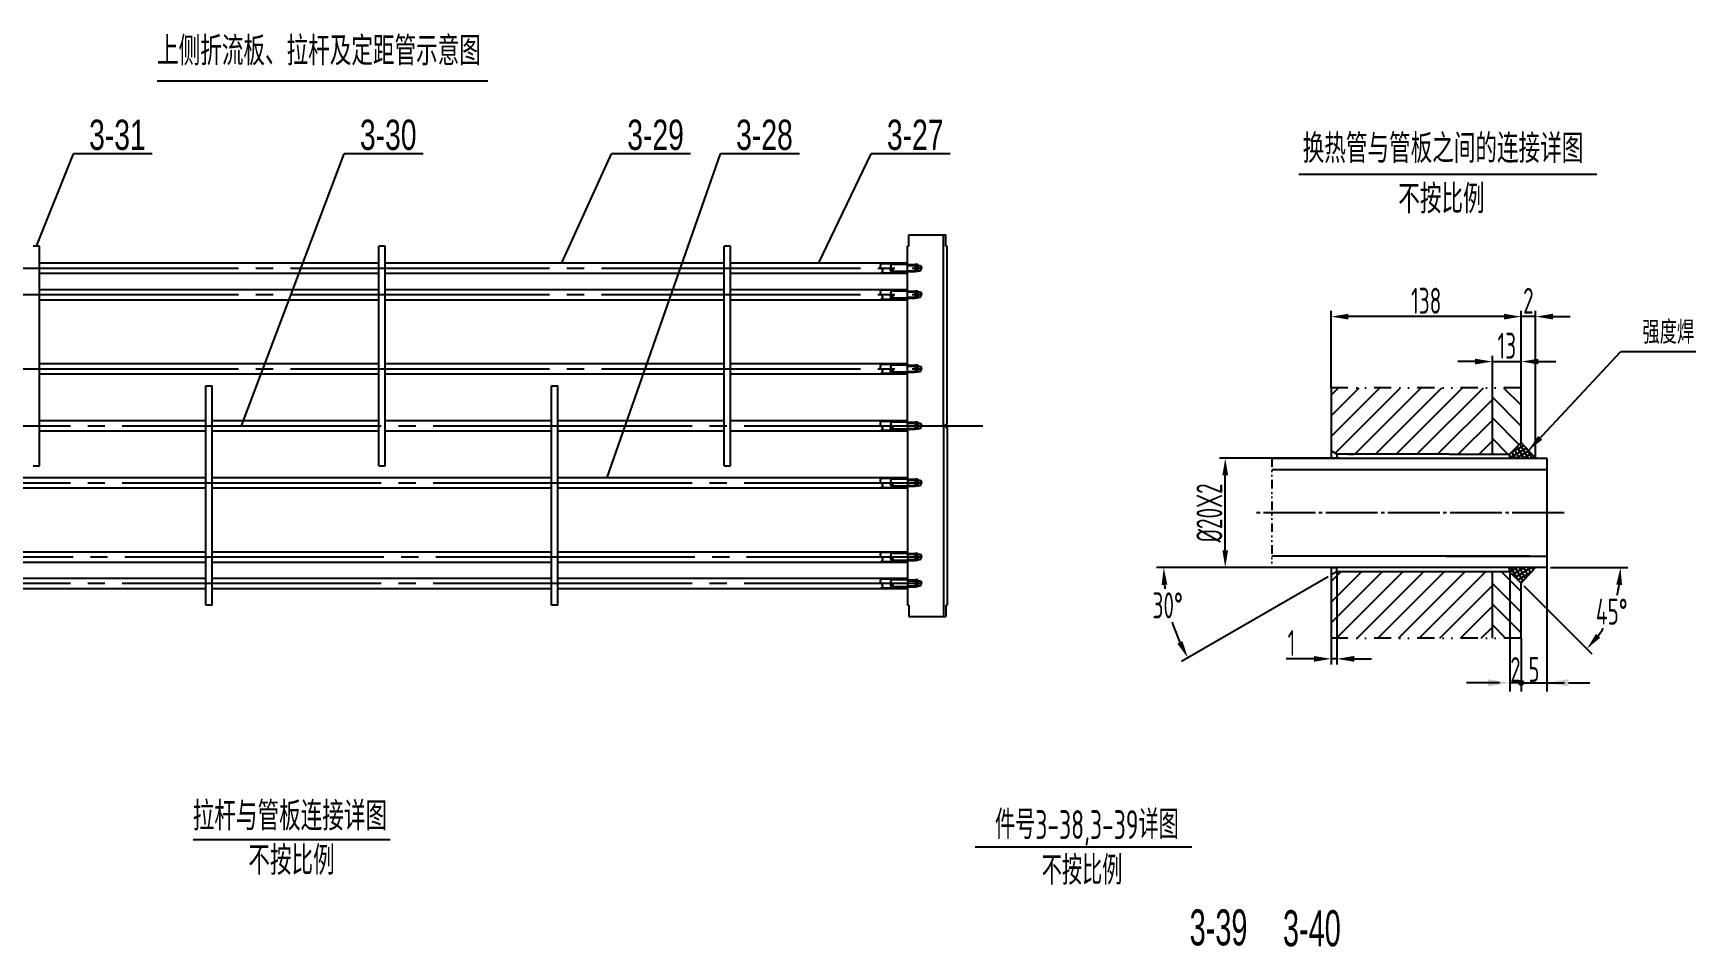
# Model space of a CAD drawing. Header units: millimetres. Extents: x 46644 to 124135, y -32003 to -3110.
# Drawn here: x 50060 to 52948, y -19432 to -17846 of the extents above; entities that cross this region are included whole.
import ezdxf
from ezdxf.enums import TextEntityAlignment as Align

# ---------------------------------------------------------------- set-up
doc = ezdxf.new("R2010")
doc.units = ezdxf.units.MM
doc.header["$LTSCALE"] = 6
doc.linetypes.add('CENTER', pattern=[18, 15, -1, 1, -1])
doc.linetypes.add('DIVIDE', pattern=[1.25, 0.5, -0.25, 0, -0.25, 0, -0.25])
for name, color, linetype in [('1_hat', 52, 'Continuous'), ('5_div', 5, 'Continuous'), ('7_dim', 3, 'Continuous'), ('CDR_DWG2', 2, 'Continuous'), ('Center Line', 7, 'CENTER'), ('Dimension Line', 2, 'Continuous'), ('Divide Line', 7, 'DIVIDE'), ('Slender Real Line', 30, 'Continuous'), ('粗实线', 4, 'Continuous')]:
    doc.layers.add(name, color=color, linetype=linetype)
doc.styles.add('HZ', font='ascii.shx', dxfattribs={"width": 0.7, "bigfont": 'hztxt.shx'})
doc.styles.add('mark', font='cc.shx', dxfattribs={"width": 0.7, "bigfont": 'dxfs.shx'})
doc.dimstyles.new('5-1', dxfattribs={"dimscale": 10, "dimtxt": 4.5, "dimasz": 3, "dimexe": 1.25, "dimexo": 0.625, "dimtad": 1, "dimtih": 1, "dimtoh": 1, "dimtxsty": 'HZ', "dimcen": 2.5, "dimadec": 0, "dimazin": 0, "dimtfac": 1, "dimtmove": 0, "dimatfit": 3, "dimfxl": 0, "dimarcsym": 0})
doc.dimstyles.new('6.1', dxfattribs={"dimscale": 10, "dimtxt": 4.5, "dimasz": 3, "dimexe": 1, "dimexo": 0, "dimgap": 0.5, "dimtad": 1, "dimzin": 9, "dimdsep": 46, "dimtxsty": 'HZ', "dimcen": 0, "dimclrd": 256, "dimclre": 256, "dimclrt": 256, "dimadec": 0, "dimazin": 0, "dimtfac": 1, "dimtmove": 0, "dimatfit": 1, "dimfxl": 0, "dimarcsym": 0})

# ---------------------------------------------------------------- blocks, each defined once
blk = doc.blocks.new('*D235')
at = {"layer": '7_dim', "linetype": 'Continuous', "lineweight": -2, "ltscale": 50}
for p, q in [((52314.7, -18461.3), (52314.7, -18327.8)), ((52644.7, -18461.3), (52644.7, -18327.8)), ((52614.7, -18337.8), (52344.7, -18337.8))]:
    blk.add_line(p, q, dxfattribs=at)
at = {"layer": '7_dim', "linetype": 'Continuous', "ltscale": 50}
for points in [[(52344.7, -18332.8), (52344.7, -18342.8), (52314.7, -18337.8)], [(52614.7, -18332.8), (52614.7, -18342.8), (52644.7, -18337.8)]]:
    blk.add_solid(points, dxfattribs=at)
at = {"layer": 'Defpoints', "color": 0, "linetype": 'Continuous', "ltscale": 50}
for p in [(52314.7, -18337.8), (52314.7, -18461.3), (52644.7, -18461.3)]:
    blk.add_point(p, dxfattribs=at)
at = {"layer": '7_dim', "linetype": 'Continuous', "ltscale": 50, "insert": (52479.7, -18310.3), "char_height": 45, "attachment_point": 5, "style": 'HZ'}
blk.add_mtext('138', dxfattribs=at)
blk = doc.blocks.new('*D236')
at = {"layer": '7_dim', "linetype": 'Continuous', "lineweight": -2, "ltscale": 50}
for p, q in [((52324.7, -18780.6), (52324.7, -18942)), ((52314.7, -18895.9), (52314.7, -18942)), ((52284.7, -18932), (52236.7, -18932)), ((52324.7, -18932), (52314.7, -18932)), ((52354.7, -18932), (52384.7, -18932))]:
    blk.add_line(p, q, dxfattribs=at)
at = {"layer": '7_dim', "linetype": 'Continuous', "ltscale": 50}
for points in [[(52284.7, -18927), (52284.7, -18937), (52314.7, -18932)], [(52354.7, -18927), (52354.7, -18937), (52324.7, -18932)]]:
    blk.add_solid(points, dxfattribs=at)
at = {"layer": 'Defpoints', "color": 0, "linetype": 'Continuous', "ltscale": 50}
for p in [(52324.7, -18780.6), (52314.7, -18895.9), (52324.7, -18932)]:
    blk.add_point(p, dxfattribs=at)
at = {"layer": '7_dim', "linetype": 'Continuous', "ltscale": 50, "insert": (52245.7, -18904.5), "char_height": 45, "attachment_point": 5, "style": 'HZ'}
blk.add_mtext('1', dxfattribs=at)
blk = doc.blocks.new('*D237')
at = {"layer": '7_dim', "color": 0, "linetype": 'Continuous', "lineweight": -2, "ltscale": 50}
for p, q in [((52695.4, -18773.6), (52829.7, -18773.6)), ((52649.1, -18805), (52767.6, -18923.5))]:
    blk.add_line(p, q, dxfattribs=at)
for start, end in [(346.1978, 351.3758), (323.6242, 328.2108)]:
    blk.add_arc((52617.7, -18773.6), 199.5, start, end, dxfattribs=at)
at = {"layer": '7_dim', "color": 0, "linetype": 'Continuous', "ltscale": 50}
for points in [[(52809.9, -18803.2), (52819.9, -18803.9), (52817.2, -18773.6)], [(52782.1, -18895.2), (52774.5, -18888.7), (52758.7, -18914.7)]]:
    blk.add_solid(points, dxfattribs=at)
at = {"layer": 'Defpoints', "color": 0, "linetype": 'Continuous', "ltscale": 50}
for p in [(52514.7, -18773.6), (52624.7, -18780.6), (52689.1, -18773.6), (52644.7, -18800.6), (52790.4, -18873.4)]:
    blk.add_point(p, dxfattribs=at)
at = {"layer": '7_dim', "color": 0, "linetype": 'Continuous', "ltscale": 50, "insert": (52802, -18850), "char_height": 45, "attachment_point": 5, "style": 'HZ'}
blk.add_mtext('45°', dxfattribs=at)
blk = doc.blocks.new('*D238')
at = {"layer": '7_dim', "color": 0, "linetype": 'Continuous', "lineweight": -2, "ltscale": 50}
for p, q in [((52205.6, -18773.6), (52011.3, -18773.6)), ((52309.2, -18789.5), (52054.9, -18936.4))]:
    blk.add_line(p, q, dxfattribs=at)
for start, end in [(185.4933, 186.7341), (197.5148, 204.5067)]:
    blk.add_arc((52336.8, -18773.6), 313, start, end, dxfattribs=at)
at = {"layer": '7_dim', "color": 0, "linetype": 'Continuous', "ltscale": 50}
for points in [[(52020.2, -18803.8), (52030.2, -18803.3), (52023.8, -18773.6)], [(52056.4, -18901.2), (52047.5, -18905.7), (52065.7, -18930.1)]]:
    blk.add_solid(points, dxfattribs=at)
at = {"layer": 'Defpoints', "color": 0, "linetype": 'Continuous', "ltscale": 50}
for p in [(52211.8, -18773.6), (52314.7, -18786.4), (52324.7, -18780.6), (52329.5, -18773.6), (52042.6, -18880.7)]:
    blk.add_point(p, dxfattribs=at)
at = {"layer": '7_dim', "color": 0, "linetype": 'Continuous', "ltscale": 50, "insert": (52030.7, -18839.1), "char_height": 45, "attachment_point": 5, "style": 'HZ'}
blk.add_mtext('30°', dxfattribs=at)
blk = doc.blocks.new('*D239')
at = {"layer": '7_dim', "linetype": 'Continuous', "lineweight": -2, "ltscale": 50}
for p, q in [((52211.2, -18583.6), (52120.7, -18583.6)), ((52130.7, -18743.6), (52130.7, -18613.6)), ((52211.8, -18773.6), (52120.7, -18773.6))]:
    blk.add_line(p, q, dxfattribs=at)
at = {"layer": '7_dim', "linetype": 'Continuous', "ltscale": 50}
for points in [[(52125.7, -18613.6), (52135.7, -18613.6), (52130.7, -18583.6)], [(52125.7, -18743.6), (52135.7, -18743.6), (52130.7, -18773.6)]]:
    blk.add_solid(points, dxfattribs=at)
at = {"layer": 'Defpoints', "color": 0, "linetype": 'Continuous', "ltscale": 50}
for p in [(52130.7, -18583.6), (52211.2, -18583.6), (52211.8, -18773.6)]:
    blk.add_point(p, dxfattribs=at)
at = {"layer": '7_dim', "linetype": 'Continuous', "ltscale": 50, "insert": (52103.2, -18678.6), "char_height": 45, "attachment_point": 5, "rotation": 90, "style": 'HZ'}
blk.add_mtext('%%C20X2', dxfattribs=at)
blk = doc.blocks.new('*D240')
at = {"layer": '7_dim', "linetype": 'Continuous', "lineweight": -2, "ltscale": 50}
for p, q in [((52644.7, -18461.3), (52644.7, -18327.8)), ((52669.8, -18583.6), (52669.8, -18327.8)), ((52614.7, -18337.8), (52584.7, -18337.8)), ((52669.8, -18337.8), (52644.7, -18337.8)), ((52699.8, -18337.8), (52729.8, -18337.8))]:
    blk.add_line(p, q, dxfattribs=at)
at = {"layer": '7_dim', "linetype": 'Continuous', "ltscale": 50}
for points in [[(52614.7, -18332.8), (52614.7, -18342.8), (52644.7, -18337.8)], [(52699.8, -18332.8), (52699.8, -18342.8), (52669.8, -18337.8)]]:
    blk.add_solid(points, dxfattribs=at)
at = {"layer": 'Defpoints', "color": 0, "linetype": 'Continuous', "ltscale": 50}
for p in [(52644.7, -18337.8), (52644.7, -18461.3), (52669.8, -18583.6)]:
    blk.add_point(p, dxfattribs=at)
at = {"layer": '7_dim', "linetype": 'Continuous', "ltscale": 50, "insert": (52657.2, -18310.3), "char_height": 45, "attachment_point": 5, "style": 'HZ'}
blk.add_mtext('2', dxfattribs=at)
blk = doc.blocks.new('*D241')
at = {"layer": '7_dim', "lineweight": -2}
for p, q in [((52564.7, -18415.8), (52534.7, -18415.8)), ((52594.7, -18461.3), (52594.7, -18405.8)), ((52594.7, -18415.8), (52644.7, -18415.8)), ((52644.7, -18461.3), (52644.7, -18405.8)), ((52674.7, -18415.8), (52704.7, -18415.8))]:
    blk.add_line(p, q, dxfattribs=at)
at = {"layer": '7_dim'}
for points in [[(52564.7, -18410.8), (52564.7, -18420.8), (52594.7, -18415.8)], [(52674.7, -18410.8), (52674.7, -18420.8), (52644.7, -18415.8)]]:
    blk.add_solid(points, dxfattribs=at)
at = {"layer": 'Defpoints', "color": 0}
for p in [(52644.7, -18415.8), (52594.7, -18461.3), (52644.7, -18461.3)]:
    blk.add_point(p, dxfattribs=at)
at = {"layer": '7_dim', "insert": (52619.7, -18388.3), "char_height": 45, "attachment_point": 5, "style": 'HZ'}
blk.add_mtext('13', dxfattribs=at)

msp = doc.modelspace()

# ---------------------------------------------------------------- hatches: boundary and pattern name
at = {"layer": '1_hat'}
h = msp.add_hatch(dxfattribs=at)
h.set_pattern_fill('ANSI31', scale=8, style=0)
h.set_pattern_definition([(45, (-45.693, 37.625), (-17.960512, 17.960512), [])])
h.paths.add_polyline_path([(52314.66, -18461.328), (52314.66, -18570.838), (52324.66, -18576.611), (52354.66, -18576.611), (52499.461, -18576.611), (52519.461, -18576.611), (52594.66, -18576.611), (52594.66, -18461.328)])
h.paths.add_polyline_path([(52594.66, -18895.894), (52594.66, -18780.675), (52324.549, -18780.675), (52314.66, -18786.385), (52314.66, -18895.894)])
h = msp.add_hatch(dxfattribs=at)
h.set_pattern_fill('ANSI31', scale=8, angle=90, style=0)
h.set_pattern_definition([(135, (-45.693, 37.625), (-17.960512, -17.960512), [])])
h.paths.add_polyline_path([(52644.66, -18461.328), (52594.66, -18461.328), (52594.66, -18576.611), (52624.66, -18576.611), (52644.66, -18556.611)])
h.paths.add_polyline_path([(52624.724, -18780.675), (52594.66, -18780.675), (52594.66, -18895.894), (52624.724, -18895.894)])
h.paths.add_polyline_path([(52644.66, -18800.611), (52624.724, -18780.675), (52624.724, -18895.894), (52642.034, -18895.894), (52644.66, -18893.268)])
at = {"layer": '1_hat', "linetype": 'Continuous', "ltscale": 50}
h = msp.add_hatch(color=2, dxfattribs=at)
h.paths.add_polyline_path([(52648.39, -18973.509), (52644.66, -18973.509), (52644.66, -18977.24, 0.41421356)])
h.paths.add_polyline_path([(52644.66, -18969.779), (52644.66, -18973.509), (52648.39, -18973.509, 0.41421356)])
h.paths.add_polyline_path([(52644.66, -18969.779, 0.41421356), (52640.93, -18973.509), (52644.66, -18973.509)])
h.paths.add_polyline_path([(52644.66, -18973.509), (52640.93, -18973.509, 0.41421356), (52644.66, -18977.24)])
at = {"layer": 'Slender Real Line'}
h = msp.add_hatch(dxfattribs=at)
h.set_pattern_fill('ANSI31', color=256, scale=0.38, style=0)
h.set_pattern_definition([(135, (56907.3221, -30237.8943), (0.85312433, 0.85312433), [])])
edge = h.paths.add_edge_path()
edge.add_spline(control_points=[(51551.293, -18253.621), (51550.196, -18254.673), (51548.258, -18256.531), (51550.396, -18259.665), (51551.236, -18259.701)], knot_values=[18.76688496, 18.76688496, 18.76688496, 18.76688496, 24.13478526, 28.249669, 28.249669, 28.249669, 28.249669], degree=3, periodic=0)
edge.add_spline(control_points=[(51551.204, -18253.621), (51552.121, -18254.566), (51553.826, -18256.191), (51552.227, -18259.661), (51551.304, -18259.701)], knot_values=[9.42996722, 9.42996722, 9.42996722, 9.42996722, 14.10494161, 18.65636798, 18.65636798, 18.65636798, 18.65636798], degree=3, periodic=0)
edge.add_line((51551.304, -18259.701), (51551.236, -18259.701))
h = msp.add_hatch(dxfattribs=at)
h.set_pattern_fill('ANSI31', color=256, scale=0.38, style=0)
h.set_pattern_definition([(135, (56907.3221, -30283.7943), (0.85312433, 0.85312433), [])])
edge = h.paths.add_edge_path()
edge.add_spline(control_points=[(51551.293, -18299.521), (51550.196, -18300.573), (51548.258, -18302.431), (51550.396, -18305.565), (51551.236, -18305.601)], knot_values=[18.76688496, 18.76688496, 18.76688496, 18.76688496, 24.13478526, 28.249669, 28.249669, 28.249669, 28.249669], degree=3, periodic=0)
edge.add_spline(control_points=[(51551.204, -18299.521), (51552.121, -18300.466), (51553.826, -18302.091), (51552.227, -18305.561), (51551.304, -18305.601)], knot_values=[9.42996722, 9.42996722, 9.42996722, 9.42996722, 14.10494161, 18.65636798, 18.65636798, 18.65636798, 18.65636798], degree=3, periodic=0)
edge.add_line((51551.304, -18305.601), (51551.236, -18305.601))
h = msp.add_hatch(dxfattribs=at)
h.set_pattern_fill('ANSI31', color=256, scale=0.38, style=0)
h.set_pattern_definition([(135, (56907.3221, -30412.4943), (0.85312433, 0.85312433), [])])
edge = h.paths.add_edge_path()
edge.add_spline(control_points=[(51551.293, -18428.221), (51550.196, -18429.273), (51548.258, -18431.131), (51550.396, -18434.265), (51551.236, -18434.301)], knot_values=[18.76688496, 18.76688496, 18.76688496, 18.76688496, 24.13478526, 28.249669, 28.249669, 28.249669, 28.249669], degree=3, periodic=0)
edge.add_spline(control_points=[(51551.204, -18428.221), (51552.121, -18429.166), (51553.826, -18430.791), (51552.227, -18434.261), (51551.304, -18434.301)], knot_values=[9.42996722, 9.42996722, 9.42996722, 9.42996722, 14.10494161, 18.65636798, 18.65636798, 18.65636798, 18.65636798], degree=3, periodic=0)
edge.add_line((51551.304, -18434.301), (51551.236, -18434.301))
h = msp.add_hatch(dxfattribs=at)
h.set_pattern_fill('ANSI31', color=256, scale=0.38, style=0)
h.set_pattern_definition([(135, (56907.3221, -30511.4943), (0.85312433, 0.85312433), [])])
edge = h.paths.add_edge_path()
edge.add_spline(control_points=[(51551.293, -18527.221), (51550.196, -18528.273), (51548.258, -18530.131), (51550.396, -18533.265), (51551.236, -18533.301)], knot_values=[18.76688496, 18.76688496, 18.76688496, 18.76688496, 24.13478526, 28.249669, 28.249669, 28.249669, 28.249669], degree=3, periodic=0)
edge.add_spline(control_points=[(51551.204, -18527.221), (51552.121, -18528.166), (51553.826, -18529.791), (51552.227, -18533.261), (51551.304, -18533.301)], knot_values=[9.42996722, 9.42996722, 9.42996722, 9.42996722, 14.10494161, 18.65636798, 18.65636798, 18.65636798, 18.65636798], degree=3, periodic=0)
edge.add_line((51551.304, -18533.301), (51551.236, -18533.301))
h = msp.add_hatch(dxfattribs=at)
h.set_pattern_fill('ANSI31', color=256, scale=0.38, style=0)
h.set_pattern_definition([(135, (56907.3421, -30610.4943), (0.85312433, 0.85312433), [])])
edge = h.paths.add_edge_path()
edge.add_spline(control_points=[(51551.313, -18626.221), (51550.216, -18627.273), (51548.278, -18629.131), (51550.416, -18632.265), (51551.256, -18632.301)], knot_values=[18.76688496, 18.76688496, 18.76688496, 18.76688496, 24.13478526, 28.249669, 28.249669, 28.249669, 28.249669], degree=3, periodic=0)
edge.add_spline(control_points=[(51551.224, -18626.221), (51552.141, -18627.166), (51553.846, -18628.791), (51552.247, -18632.261), (51551.324, -18632.301)], knot_values=[9.42996722, 9.42996722, 9.42996722, 9.42996722, 14.10494161, 18.65636798, 18.65636798, 18.65636798, 18.65636798], degree=3, periodic=0)
edge.add_line((51551.324, -18632.301), (51551.256, -18632.301))
h = msp.add_hatch(dxfattribs=at)
h.set_pattern_fill('ANSI31', color=256, scale=0.38, style=0)
h.set_pattern_definition([(135, (56907.3421, -30739.1943), (0.85312433, 0.85312433), [])])
edge = h.paths.add_edge_path()
edge.add_spline(control_points=[(51551.313, -18754.921), (51550.216, -18755.973), (51548.278, -18757.831), (51550.416, -18760.965), (51551.256, -18761.001)], knot_values=[18.76688496, 18.76688496, 18.76688496, 18.76688496, 24.13478526, 28.249669, 28.249669, 28.249669, 28.249669], degree=3, periodic=0)
edge.add_spline(control_points=[(51551.224, -18754.921), (51552.141, -18755.866), (51553.846, -18757.491), (51552.247, -18760.961), (51551.324, -18761.001)], knot_values=[9.42996722, 9.42996722, 9.42996722, 9.42996722, 14.10494161, 18.65636798, 18.65636798, 18.65636798, 18.65636798], degree=3, periodic=0)
edge.add_line((51551.324, -18761.001), (51551.256, -18761.001))
h = msp.add_hatch(dxfattribs=at)
h.set_pattern_fill('ANSI31', color=256, scale=0.38, style=0)
h.set_pattern_definition([(135, (56907.3421, -30785.0943), (0.85312433, 0.85312433), [])])
edge = h.paths.add_edge_path()
edge.add_spline(control_points=[(51551.313, -18800.821), (51550.216, -18801.873), (51548.278, -18803.731), (51550.416, -18806.865), (51551.256, -18806.901)], knot_values=[18.76688496, 18.76688496, 18.76688496, 18.76688496, 24.13478526, 28.249669, 28.249669, 28.249669, 28.249669], degree=3, periodic=0)
edge.add_spline(control_points=[(51551.224, -18800.821), (51552.141, -18801.766), (51553.846, -18803.391), (51552.247, -18806.861), (51551.324, -18806.901)], knot_values=[9.42996722, 9.42996722, 9.42996722, 9.42996722, 14.10494161, 18.65636798, 18.65636798, 18.65636798, 18.65636798], degree=3, periodic=0)
edge.add_line((51551.324, -18806.901), (51551.256, -18806.901))

# ---------------------------------------------------------------- linework, layer by layer
at = {"color": 4, "linetype": 'Continuous', "ltscale": 10}
for p, q in [((50267.032, -18055.061), (50130.157, -18055.061)), ((50737.429, -18055.061), (50600.555, -18055.061)), ((51201.793, -18055.061), (51064.918, -18055.061)), ((51390.923, -18055.061), (51254.048, -18055.061)), ((51652.797, -18055.061), (51515.923, -18055.061))]:
    msp.add_line(p, q, dxfattribs=at)
for p, q in [((52329.461, -18583.611), (52211.818, -18583.611)), ((52314.66, -18583.611), (52324.66, -18583.611)), ((52624.66, -18576.611), (52624.66, -18583.611)), ((52659.66, -18753.611), (52514.66, -18753.611)), ((52314.66, -18773.611), (52324.66, -18773.611)), ((52324.66, -18780.611), (52324.66, -18773.611)), ((52659.66, -18773.611), (52514.66, -18773.611))]:
    msp.add_line(p, q)
at = {"color": 4, "lineweight": 0}
msp.add_line((52354.66, -18576.611), (52499.461, -18576.611), dxfattribs=at)
at = {"color": 0, "ltscale": 0.3}
msp.add_line((52659.634, -18773.611), (52659.657, -18773.634), dxfattribs=at)
at = {"color": 7, "linetype": 'Continuous'}
msp.add_line((51696.247, -19258.437), (52072.704, -19258.502), dxfattribs=at)
at = {"layer": '7_dim', "color": 7}
for p, q in [((50065.761, -18215.721), (50130.157, -18055.061)), ((50422.179, -18527.221), (50600.555, -18055.061)), ((50978.13, -18244.621), (51064.918, -18055.061)), ((51056.925, -18617.221), (51254.048, -18055.061)), ((51425.011, -18244.621), (51515.923, -18055.061))]:
    msp.add_line(p, q, dxfattribs=at)
at = {"layer": '7_dim', "color": 4, "linetype": 'Continuous', "ltscale": 50}
for p, q in [((52314.66, -18461.328), (52314.66, -18583.611)), ((52594.66, -18576.611), (52594.66, -18461.328)), ((52644.66, -18556.611), (52644.66, -18461.328)), ((52624.66, -18576.611), (52644.66, -18556.611)), ((52644.66, -18556.611), (52669.792, -18583.611)), ((52211.818, -18583.611), (52689.149, -18583.611)), ((52324.66, -18576.611), (52314.66, -18570.838)), ((52324.66, -18576.611), (52324.66, -18583.611)), ((52354.66, -18576.611), (52324.66, -18576.611)), ((52344.66, -18576.611), (52354.66, -18576.611)), ((52519.461, -18576.611), (52354.66, -18576.611)), ((52519.461, -18576.611), (52624.66, -18576.611)), ((52624.66, -18576.611), (52624.66, -18583.611)), ((52689.149, -18583.611), (52689.149, -18773.611)), ((52514.66, -18603.611), (52211.818, -18603.611)), ((52689.149, -18603.611), (52514.66, -18603.611)), ((52514.66, -18753.611), (52211.818, -18753.611)), ((52514.66, -18753.611), (52689.149, -18753.611)), ((52514.66, -18773.611), (52211.818, -18773.611)), ((52314.66, -18773.611), (52314.66, -18895.894)), ((52324.66, -18780.611), (52314.66, -18786.385)), ((52324.66, -18780.611), (52324.66, -18773.611)), ((52624.724, -18780.675), (52324.66, -18780.675)), ((52689.149, -18773.611), (52514.66, -18773.611)), ((52594.66, -18895.894), (52594.66, -18780.675)), ((52624.66, -18780.611), (52624.66, -18773.611)), ((52624.66, -18780.611), (52644.66, -18800.611)), ((52644.66, -18800.611), (52669.792, -18773.611)), ((52644.66, -18895.894), (52644.66, -18800.611))]:
    msp.add_line(p, q, dxfattribs=at)
at = {"layer": '7_dim', "color": 2, "linetype": 'Continuous', "ltscale": 50}
for p, q in [((52624.724, -18780.675), (52624.724, -18988.509)), ((52689.149, -18773.611), (52689.149, -18988.509)), ((52644.66, -18895.894), (52644.66, -18988.509)), ((52644.66, -18895.894), (52644.66, -18988.509)), ((52587.224, -18973.509), (52549.724, -18973.509)), ((52607.16, -18973.509), (52569.66, -18973.509)), ((52644.66, -18973.509), (52624.724, -18973.509)), ((52644.66, -18973.509), (52689.149, -18973.509)), ((52682.16, -18973.509), (52719.66, -18973.509)), ((52726.649, -18973.509), (52764.149, -18973.509))]:
    msp.add_line(p, q, dxfattribs=at)
msp.add_circle((52644.66, -18973.509), 3.73, dxfattribs=at)
for points in [[(52587.224, -18967.259), (52587.224, -18979.759), (52624.724, -18973.509)], [(52726.649, -18967.259), (52726.649, -18979.759), (52689.149, -18973.509)]]:
    msp.add_solid(points, dxfattribs=at)
at = {"layer": 'Center Line', "ltscale": 5}
for p, q in [((49427, -18253.621), (51601.352, -18253.621)), ((49427, -18299.521), (51602.598, -18299.521)), ((49427, -18428.221), (51599.78, -18428.221)), ((49134.8, -18527.221), (51709.558, -18527.221)), ((49134.8, -18626.221), (51599.78, -18626.221)), ((49139.42, -18754.921), (51602.598, -18754.921)), ((49134.8, -18800.821), (51601.352, -18800.821))]:
    msp.add_line(p, q, dxfattribs=at)
at = {"layer": 'Center Line'}
msp.add_line((52719.25, -18678.611), (52184.64, -18678.611), dxfattribs=at)
at = {"layer": 'Dimension Line'}
for p, q in [((50275.786, -17928.13), (50849.715, -17928.13)), ((52776.297, -18091.211), (52258.623, -18091.211)), ((50337.775, -19245.587), (50680.032, -19245.587))]:
    msp.add_line(p, q, dxfattribs=at)
at = {"layer": 'Divide Line', "ltscale": 10}
for p, q in [((52644.66, -18461.328), (52314.66, -18461.328)), ((52644.66, -18895.894), (52314.66, -18895.894))]:
    msp.add_line(p, q, dxfattribs=at)
at = {"layer": 'Divide Line', "ltscale": 5}
msp.add_line((52211.818, -18583.611), (52211.818, -18773.611), dxfattribs=at)
at = {"layer": 'Slender Real Line'}
for p, q in [((51578.761, -18249.061), (51593.581, -18249.061)), ((51596.69, -18247.552), (51592.13, -18247.552)), ((51578.761, -18258.192), (51593.65, -18258.192)), ((51596.69, -18259.712), (51592.13, -18259.712)), ((51578.761, -18294.961), (51593.581, -18294.961)), ((51578.761, -18304.092), (51593.65, -18304.092)), ((51596.69, -18293.452), (51592.13, -18293.452)), ((51596.69, -18305.612), (51592.13, -18305.612)), ((51596.69, -18422.152), (51592.13, -18422.152)), ((51578.761, -18423.661), (51593.581, -18423.661)), ((51578.761, -18432.792), (51593.65, -18432.792)), ((51596.69, -18434.312), (51592.13, -18434.312)), ((51578.761, -18522.661), (51593.581, -18522.661)), ((51578.761, -18531.792), (51593.65, -18531.792)), ((51596.69, -18521.152), (51592.13, -18521.152)), ((51596.69, -18533.312), (51592.13, -18533.312)), ((52624.66, -18582.739), (52653.488, -18566.095)), ((52627.51, -18573.761), (52649.048, -18561.326)), ((52649.251, -18583.611), (52637.688, -18563.583)), ((52656.583, -18583.611), (52642.336, -18558.935)), ((52663.916, -18583.611), (52654.318, -18566.987)), ((52627.254, -18583.611), (52624.66, -18579.118)), ((52634.586, -18583.611), (52628.391, -18572.88)), ((52641.919, -18583.611), (52633.039, -18568.232)), ((52635.849, -18583.611), (52657.927, -18570.864)), ((52648.549, -18583.611), (52662.366, -18575.634)), ((52661.249, -18583.611), (52666.806, -18580.403)), ((51578.781, -18621.661), (51593.601, -18621.661)), ((51596.71, -18620.152), (51592.15, -18620.152)), ((51578.781, -18630.792), (51593.67, -18630.792)), ((51596.71, -18632.312), (51592.15, -18632.312)), ((51578.781, -18750.361), (51593.601, -18750.361)), ((51578.781, -18759.492), (51593.67, -18759.492)), ((51596.71, -18748.852), (51592.15, -18748.852)), ((51596.71, -18761.012), (51592.15, -18761.012)), ((51578.781, -18796.261), (51593.601, -18796.261)), ((51596.71, -18794.752), (51592.15, -18794.752)), ((52624.724, -18780.675), (52636.959, -18773.611)), ((52639.677, -18795.628), (52626.965, -18773.611)), ((52629.373, -18785.324), (52649.659, -18773.611)), ((52634.021, -18789.972), (52662.359, -18773.611)), ((52647.886, -18797.146), (52634.298, -18773.611)), ((52638.67, -18794.621), (52663.672, -18780.186)), ((52652.411, -18792.284), (52641.63, -18773.611)), ((52643.318, -18799.269), (52648.919, -18796.036)), ((52656.936, -18787.422), (52648.962, -18773.611)), ((52661.462, -18782.56), (52656.295, -18773.611)), ((52665.987, -18777.699), (52663.627, -18773.611)), ((51578.781, -18805.392), (51593.67, -18805.392)), ((51596.71, -18806.912), (51592.15, -18806.912)), ((52642.034, -18895.894), (52644.66, -18893.268))]:
    msp.add_line(p, q, dxfattribs=at)
for points in [[(51534.02, -18244.121), (51531.427, -18250.991), (51535.127, -18256.723), (51532.537, -18263.132)], [(51551.074, -18247.552), (51549.277, -18250.313), (51551.273, -18253.632), (51553.07, -18256.697), (51551.373, -18259.712), (51549.377, -18257.196), (51551.362, -18253.632)], [(51534.02, -18290.021), (51531.427, -18296.891), (51535.127, -18302.623), (51532.537, -18309.032)], [(51551.074, -18293.452), (51549.277, -18296.213), (51551.273, -18299.532), (51553.07, -18302.597), (51551.373, -18305.612), (51549.377, -18303.096), (51551.362, -18299.532)], [(51534.02, -18418.721), (51531.427, -18425.591), (51535.127, -18431.323), (51532.537, -18437.732)], [(51551.074, -18422.152), (51549.277, -18424.913), (51551.273, -18428.232), (51553.07, -18431.297), (51551.373, -18434.312), (51549.377, -18431.796), (51551.362, -18428.232)], [(51534.02, -18517.721), (51531.427, -18524.591), (51535.127, -18530.323), (51532.537, -18536.732)], [(51551.074, -18521.152), (51549.277, -18523.913), (51551.273, -18527.232), (51553.07, -18530.297), (51551.373, -18533.312), (51549.377, -18530.796), (51551.362, -18527.232)], [(51534.04, -18616.721), (51531.447, -18623.591), (51535.147, -18629.323), (51532.557, -18635.732)], [(51551.094, -18620.152), (51549.297, -18622.913), (51551.293, -18626.232), (51553.09, -18629.297), (51551.393, -18632.312), (51549.397, -18629.796), (51551.382, -18626.232)], [(51534.04, -18745.421), (51531.447, -18752.291), (51535.147, -18758.023), (51532.557, -18764.432)], [(51551.094, -18748.852), (51549.297, -18751.613), (51551.293, -18754.932), (51553.09, -18757.997), (51551.393, -18761.012), (51549.397, -18758.496), (51551.382, -18754.932)], [(51534.04, -18791.321), (51531.447, -18798.191), (51535.147, -18803.923), (51532.557, -18810.332)], [(51551.094, -18794.752), (51549.297, -18797.513), (51551.293, -18800.832), (51553.09, -18803.897), (51551.393, -18806.912), (51549.397, -18804.396), (51551.382, -18800.832)]]:
    msp.add_spline(points, degree=3, dxfattribs=at)
at = {"layer": '粗实线'}
for p, q in [((50071.261, -18215.721), (50060.261, -18215.721)), ((50071.261, -18596.721), (50071.261, -18215.721)), ((50660.261, -18596.721), (50660.261, -18215.721)), ((50671.261, -18215.721), (50660.261, -18215.721)), ((50671.261, -18596.721), (50671.261, -18215.721)), ((51260.261, -18596.721), (51260.261, -18215.721)), ((51271.261, -18215.721), (51260.261, -18215.721)), ((51271.261, -18596.721), (51271.261, -18215.721)), ((51578.761, -18527.221), (51578.761, -18215.721)), ((51581.261, -18215.721), (51578.761, -18215.721)), ((51581.261, -18215.721), (51581.261, -18195.971)), ((51581.261, -18195.971), (51645.261, -18195.971)), ((51641.261, -18230.554), (51641.261, -18195.971)), ((51645.261, -18215.721), (51645.261, -18195.971)), ((51645.261, -18215.721), (51647.761, -18215.721)), ((51647.761, -18524.221), (51647.761, -18215.721)), ((50071.261, -18244.621), (50660.261, -18244.621)), ((50671.261, -18244.621), (51260.261, -18244.621)), ((51271.261, -18244.621), (51578.761, -18244.621)), ((51532.997, -18245.652), (51578.761, -18245.652)), ((51578.45, -18247.552), (51551.074, -18247.552)), ((51578.45, -18247.552), (51592.13, -18247.552)), ((51592.13, -18247.552), (51592.13, -18259.712)), ((51593.65, -18249.072), (51592.13, -18247.552)), ((51593.65, -18249.072), (51593.65, -18258.192)), ((51593.65, -18249.072), (51601.25, -18249.072)), ((51596.69, -18247.552), (51596.69, -18259.712)), ((51601.25, -18249.072), (51601.25, -18258.192)), ((51601.25, -18249.072), (51603.883, -18253.632)), ((51641.261, -18527.221), (51641.261, -18230.554)), ((50071.261, -18262.621), (50660.261, -18262.621)), ((50671.261, -18262.621), (51260.261, -18262.621)), ((51271.261, -18262.621), (51578.761, -18262.621)), ((51533.59, -18261.612), (51578.761, -18261.612)), ((51578.45, -18259.712), (51551.306, -18259.712)), ((51578.45, -18259.712), (51592.13, -18259.712)), ((51593.65, -18258.192), (51592.13, -18259.712)), ((51593.65, -18258.192), (51601.25, -18258.192)), ((51601.25, -18258.192), (51603.883, -18253.632)), ((50071.261, -18290.521), (50660.261, -18290.521)), ((50671.261, -18290.521), (51260.261, -18290.521)), ((51271.261, -18290.521), (51578.761, -18290.521)), ((51532.997, -18291.552), (51578.761, -18291.552)), ((51533.59, -18307.512), (51578.761, -18307.512)), ((51578.45, -18293.452), (51551.074, -18293.452)), ((51578.45, -18305.612), (51551.306, -18305.612)), ((51578.45, -18293.452), (51592.13, -18293.452)), ((51578.45, -18305.612), (51592.13, -18305.612)), ((51592.13, -18293.452), (51592.13, -18305.612)), ((51593.65, -18294.972), (51592.13, -18293.452)), ((51593.65, -18304.092), (51592.13, -18305.612)), ((51593.65, -18294.972), (51593.65, -18304.092)), ((51593.65, -18294.972), (51601.25, -18294.972)), ((51593.65, -18304.092), (51601.25, -18304.092)), ((51596.69, -18293.452), (51596.69, -18305.612)), ((51601.25, -18294.972), (51601.25, -18304.092)), ((51601.25, -18294.972), (51603.883, -18299.532)), ((51601.25, -18304.092), (51603.883, -18299.532)), ((50071.261, -18308.521), (50660.261, -18308.521)), ((50671.261, -18308.521), (51260.261, -18308.521)), ((51271.261, -18308.521), (51578.761, -18308.521)), ((50071.261, -18419.221), (50660.261, -18419.221)), ((50671.261, -18419.221), (51260.261, -18419.221)), ((51271.261, -18419.221), (51578.761, -18419.221)), ((51532.997, -18420.252), (51578.761, -18420.252)), ((51578.45, -18422.152), (51551.074, -18422.152)), ((51578.45, -18422.152), (51592.13, -18422.152)), ((51592.13, -18422.152), (51592.13, -18434.312)), ((51593.65, -18423.672), (51592.13, -18422.152)), ((51596.69, -18422.152), (51596.69, -18434.312)), ((50071.261, -18437.221), (50660.261, -18437.221)), ((50671.261, -18437.221), (51260.261, -18437.221)), ((51271.261, -18437.221), (51578.761, -18437.221)), ((51533.59, -18436.212), (51578.761, -18436.212)), ((51578.45, -18434.312), (51551.306, -18434.312)), ((51578.45, -18434.312), (51592.13, -18434.312)), ((51593.65, -18432.792), (51592.13, -18434.312)), ((51593.65, -18423.672), (51593.65, -18432.792)), ((51593.65, -18423.672), (51601.25, -18423.672)), ((51593.65, -18432.792), (51601.25, -18432.792)), ((51601.25, -18423.672), (51601.25, -18432.792)), ((51601.25, -18423.672), (51603.883, -18428.232)), ((51601.25, -18432.792), (51603.883, -18428.232)), ((50360.261, -18838.721), (50360.261, -18457.721)), ((50360.261, -18457.721), (50371.261, -18457.721)), ((50371.261, -18838.721), (50371.261, -18457.721)), ((50960.261, -18838.721), (50960.261, -18457.721)), ((50960.261, -18457.721), (50971.261, -18457.721)), ((50971.261, -18838.721), (50971.261, -18457.721)), ((50071.261, -18518.221), (50360.261, -18518.221)), ((50071.261, -18536.221), (50360.261, -18536.221)), ((50371.261, -18518.221), (50660.261, -18518.221)), ((50371.261, -18536.221), (50660.261, -18536.221)), ((50671.261, -18518.221), (50960.261, -18518.221)), ((50671.261, -18536.221), (50960.261, -18536.221)), ((50971.261, -18518.221), (51260.261, -18518.221)), ((50971.261, -18536.221), (51260.261, -18536.221)), ((51271.261, -18518.221), (51578.761, -18518.221)), ((51271.261, -18536.221), (51578.761, -18536.221)), ((51532.997, -18519.252), (51578.761, -18519.252)), ((51533.59, -18535.212), (51578.761, -18535.212)), ((51578.45, -18521.152), (51551.074, -18521.152)), ((51578.45, -18533.312), (51551.306, -18533.312)), ((51578.45, -18521.152), (51592.13, -18521.152)), ((51578.45, -18533.312), (51592.13, -18533.312)), ((51578.761, -18527.221), (51578.761, -18838.721)), ((51592.13, -18521.152), (51592.13, -18533.312)), ((51593.65, -18522.672), (51592.13, -18521.152)), ((51593.65, -18531.792), (51592.13, -18533.312)), ((51593.65, -18522.672), (51593.65, -18531.792)), ((51593.65, -18522.672), (51601.25, -18522.672)), ((51593.65, -18531.792), (51601.25, -18531.792)), ((51596.69, -18521.152), (51596.69, -18533.312)), ((51601.25, -18522.672), (51601.25, -18531.792)), ((51601.25, -18522.672), (51603.883, -18527.232)), ((51601.25, -18531.792), (51603.883, -18527.232)), ((51641.261, -18527.221), (51641.261, -18659.216)), ((51645.261, -18527.221), (51645.261, -18524.221)), ((51645.261, -18524.221), (51647.761, -18524.221)), ((51645.261, -18527.221), (51645.261, -18530.221)), ((51645.261, -18530.221), (51647.761, -18530.221)), ((51647.761, -18530.221), (51647.761, -18838.721)), ((49771.261, -18617.221), (50360.261, -18617.221)), ((50060.261, -18596.721), (50071.261, -18596.721)), ((50371.261, -18617.221), (50960.261, -18617.221)), ((50660.261, -18596.721), (50671.261, -18596.721)), ((50971.261, -18617.221), (51578.761, -18617.221)), ((51260.261, -18596.721), (51271.261, -18596.721)), ((51533.017, -18618.252), (51578.781, -18618.252)), ((51578.47, -18620.152), (51551.094, -18620.152)), ((51578.47, -18620.152), (51592.15, -18620.152)), ((51592.15, -18620.152), (51592.15, -18632.312)), ((51593.67, -18621.672), (51592.15, -18620.152)), ((51593.67, -18621.672), (51593.67, -18630.792)), ((51593.67, -18621.672), (51601.27, -18621.672)), ((51596.71, -18620.152), (51596.71, -18632.312)), ((51601.27, -18621.672), (51601.27, -18630.792)), ((51601.27, -18621.672), (51603.903, -18626.232)), ((49771.261, -18635.221), (50360.261, -18635.221)), ((50371.261, -18635.221), (50960.261, -18635.221)), ((50971.261, -18635.221), (51578.761, -18635.221)), ((51533.61, -18634.212), (51578.781, -18634.212)), ((51578.47, -18632.312), (51551.326, -18632.312)), ((51578.47, -18632.312), (51592.15, -18632.312)), ((51593.67, -18630.792), (51592.15, -18632.312)), ((51593.67, -18630.792), (51601.27, -18630.792)), ((51601.27, -18630.792), (51603.903, -18626.232)), ((51641.261, -18659.216), (51641.261, -18858.471)), ((49771.261, -18745.921), (50360.261, -18745.921)), ((49771.261, -18763.921), (50360.261, -18763.921)), ((50371.261, -18745.921), (50960.261, -18745.921)), ((50371.261, -18763.921), (50960.261, -18763.921)), ((50971.261, -18745.921), (51578.761, -18745.921)), ((50971.261, -18763.921), (51578.761, -18763.921)), ((51533.017, -18746.952), (51578.781, -18746.952)), ((51533.61, -18762.912), (51578.781, -18762.912)), ((51578.47, -18748.852), (51551.094, -18748.852)), ((51578.47, -18761.012), (51551.326, -18761.012)), ((51578.47, -18748.852), (51592.15, -18748.852)), ((51578.47, -18761.012), (51592.15, -18761.012)), ((51592.15, -18748.852), (51592.15, -18761.012)), ((51593.67, -18750.372), (51592.15, -18748.852)), ((51593.67, -18759.492), (51592.15, -18761.012)), ((51593.67, -18750.372), (51593.67, -18759.492)), ((51593.67, -18750.372), (51601.27, -18750.372)), ((51593.67, -18759.492), (51601.27, -18759.492)), ((51596.71, -18748.852), (51596.71, -18761.012)), ((51601.27, -18750.372), (51601.27, -18759.492)), ((51601.27, -18750.372), (51603.903, -18754.932)), ((51601.27, -18759.492), (51603.903, -18754.932)), ((49771.261, -18791.821), (50360.261, -18791.821)), ((50371.261, -18791.821), (50960.261, -18791.821)), ((50971.261, -18791.821), (51578.761, -18791.821)), ((51533.017, -18792.852), (51578.781, -18792.852)), ((51578.47, -18794.752), (51551.094, -18794.752)), ((51578.47, -18794.752), (51592.15, -18794.752)), ((51592.15, -18794.752), (51592.15, -18806.912)), ((51593.67, -18796.272), (51592.15, -18794.752)), ((51593.67, -18796.272), (51593.67, -18805.392)), ((51593.67, -18796.272), (51601.27, -18796.272)), ((51596.71, -18794.752), (51596.71, -18806.912)), ((51601.27, -18796.272), (51601.27, -18805.392)), ((51601.27, -18796.272), (51603.903, -18800.832)), ((49771.261, -18809.821), (50360.261, -18809.821)), ((50371.261, -18809.821), (50960.261, -18809.821)), ((50971.261, -18809.821), (51578.761, -18809.821)), ((51533.61, -18808.812), (51578.781, -18808.812)), ((51578.47, -18806.912), (51551.326, -18806.912)), ((51578.47, -18806.912), (51592.15, -18806.912)), ((51593.67, -18805.392), (51592.15, -18806.912)), ((51593.67, -18805.392), (51601.27, -18805.392)), ((51601.27, -18805.392), (51603.903, -18800.832)), ((50371.261, -18838.721), (50360.261, -18838.721)), ((50971.261, -18838.721), (50960.261, -18838.721)), ((51581.261, -18838.721), (51578.761, -18838.721)), ((51581.261, -18838.721), (51581.261, -18858.471)), ((51645.261, -18838.721), (51645.261, -18858.471)), ((51645.261, -18838.721), (51647.761, -18838.721)), ((51581.261, -18858.471), (51645.261, -18858.471))]:
    msp.add_line(p, q, dxfattribs=at)

# ---------------------------------------------------------------- texts
at = {"color": 7, "linetype": 'Continuous', "style": 'HZ', "width": 0.75}
for s, height, p in [('上侧折流板、拉杆及定距管示意图', 50, (50275.318, -17901.543)), ('换热管与管板之间的连接详图', 50, (52265.23, -18070.963)), ('不按比例', 50, (52431.191, -18158.592)), ('强度焊', 40, (52855.301, -18385)), ('拉杆与管板连接详图', 50, (50337.307, -19229.941)), ('不按比例', 50, (50433.884, -19306.996))]:
    msp.add_text(s, height=height, dxfattribs=at).set_placement(p)
at = {"color": 7, "linetype": 'Continuous', "style": 'mark', "width": 0.7}
for s, p in [('3-31', (50206.446, -18048.31)), ('3-30', (50676.843, -18048.31)), ('3-29', (51141.206, -18048.31)), ('3-28', (51330.337, -18048.31)), ('3-27', (51592.211, -18048.31))]:
    msp.add_text(s, height=52.5, dxfattribs=at).set_placement(p, align=Align.CENTER)
at = {"layer": '5_div', "color": 7, "style": 'mark', "width": 0.6}
for s, p in [('3-39', (52068.909, -19429.488)), ('3-40', (52230.937, -19430.933))]:
    msp.add_text(s, height=62.5, dxfattribs=at).set_placement(p)
at = {"layer": '7_dim', "color": 2, "linetype": 'Continuous', "ltscale": 50, "char_height": 43.125, "attachment_point": 5, "style": 'HZ'}
for s, insert in [('\\A1;2', (52634.692, -18950.447)), ('5', (52666.905, -18950.447))]:
    msp.add_mtext(s, dxfattribs=dict(at, insert=insert))
at = {"layer": 'CDR_DWG2', "color": 0, "style": 'HZ', "width": 0.7}
msp.add_text('件号3-38,3-39详图', height=50, dxfattribs=at).set_placement((51730.779, -19244.749))
msp.add_text('不按比例', height=50, dxfattribs=at).set_placement((51882.008, -19324.108), align=Align.CENTER)

# ---------------------------------------------------------------- dimensions: what is measured, and where the dimension line sits
at = {"layer": '7_dim', "color": 2, "linetype": 'Continuous', "ltscale": 50}
for base, p1, p2, text, picture, middle in [((52314.66, -18337.849), (52644.66, -18461.328), (52314.66, -18461.328), '138', '*D235', (52479.66, -18310.349)), ((52644.66, -18337.849), (52669.792, -18583.611), (52644.66, -18461.328), '2', '*D240', (52657.226, -18310.349))]:
    dim = msp.add_linear_dim(base=base, p1=p1, p2=p2, text=text, dimstyle='6.1', dxfattribs=at)
    dim.commit()
    dim.dimension.update_dxf_attribs({"geometry": picture, "text_midpoint": middle})
at = {"layer": '7_dim', "color": 7}
dim = msp.add_linear_dim(base=(52644.66, -18415.795), p1=(52594.66, -18461.328), p2=(52644.66, -18461.328), text='13', dimstyle='6.1', dxfattribs=at)
dim.commit()
dim.dimension.update_dxf_attribs({"geometry": '*D241', "text_midpoint": (52619.66, -18388.295)})
at = {"layer": '7_dim', "color": 2, "linetype": 'Continuous', "ltscale": 50}
dim = msp.add_linear_dim(base=(52130.653, -18583.611), p1=(52211.818, -18773.611), p2=(52211.244, -18583.611), angle=90, text='%%C20X2', dimstyle='6.1', dxfattribs=at)
dim.commit()
dim.dimension.update_dxf_attribs({"geometry": '*D239', "text_midpoint": (52130.653, -18678.611), "dimtype": 160})
dim = msp.add_angular_dim_2l(base=(52042.638, -18880.672), line1=((52329.461, -18773.611), (52211.818, -18773.611)), line2=((52324.66, -18780.611), (52314.66, -18786.385)), dimstyle='5-1', dxfattribs=at)
dim.commit()
dim.dimension.update_dxf_attribs({"geometry": '*D238', "text_midpoint": (52030.68, -18839.067), "dimtype": 162})
dim = msp.add_linear_dim(base=(52324.66, -18931.977), p1=(52314.66, -18895.894), p2=(52324.66, -18780.611), text='1', dimstyle='6.1', dxfattribs=at)
dim.commit()
dim.dimension.update_dxf_attribs({"geometry": '*D236', "text_midpoint": (52245.66, -18931.977), "dimtype": 160})
dim = msp.add_angular_dim_2l(base=(52790.43, -18873.36), line1=((52689.149, -18773.611), (52514.66, -18773.611)), line2=((52624.66, -18780.611), (52644.66, -18800.611)), dimstyle='5-1', dxfattribs=at)
dim.commit()
dim.dimension.update_dxf_attribs({"geometry": '*D237', "text_midpoint": (52801.972, -18849.955)})

# ---------------------------------------------------------------- leaders
msp.add_leader([(52657.226, -18570.111), (52817.78, -18398.342), (52947.919, -18398.342)], dimstyle='5-1', dxfattribs=at)

doc.saveas('drawing.dxf')
